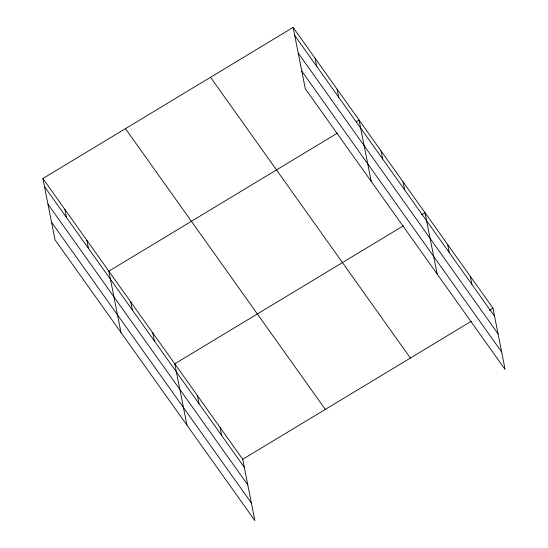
<?xml version="1.0" encoding="UTF-8"?>
<svg xmlns="http://www.w3.org/2000/svg" width="548" height="548" viewBox="0 0 548 548"><rect width="100%" height="100%" fill="white"/><g stroke="black" fill="none" stroke-linecap="round" stroke-linejoin="round"><path stroke-width="0.82" d="M42.888 178.511L242.73 459.286L254.875 520.6L55.026 239.825L42.888 178.511L293.125 27.4L492.974 308.175L505.112 369.489L305.27 88.714L293.125 27.4M337.342 133.178L108.84 271.164L120.978 332.478M356.179 121.807L359.077 120.053L371.215 181.367M403.294 225.838L174.785 363.824L186.93 425.138M421.405 214.898L425.022 212.713L437.167 274.027M242.73 459.286L471.239 321.299M489.35 310.367L492.974 308.175M294.728 35.476L494.57 316.251M298.201 53.04L498.05 333.821M301.79 71.144L501.632 351.919M210.548 77.268L410.39 358.043M125.465 128.643L325.313 409.418M44.491 186.58L244.333 467.362M47.964 204.151L247.812 484.932M51.553 222.255L251.395 503.03M470.321 276.356L471.917 284.426M447.675 244.531L449.271 252.607M403.04 181.826L404.636 189.903M381.059 150.94L382.655 159.016M337.095 89.173L338.691 97.243M315.107 58.287L316.71 66.356M220.084 427.467L221.68 435.537M197.438 395.642L199.034 403.718M152.803 332.937L154.399 341.014M130.821 302.051L132.417 310.127M86.858 240.284L88.454 248.354M64.87 209.398L66.472 217.467"/></g></svg>
